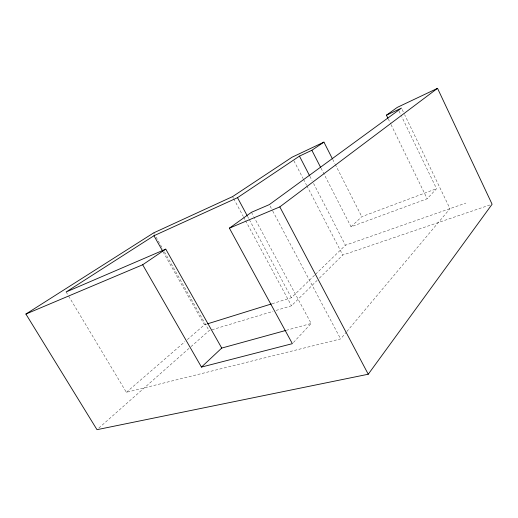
<?xml version="1.0" encoding="UTF-8"?>
<svg xmlns="http://www.w3.org/2000/svg" width="518" height="518" viewBox="0 0 518 518"><rect width="100%" height="100%" fill="white"/><g stroke="black" fill="none" stroke-linecap="round" stroke-linejoin="round"><path stroke-width="0.39" stroke-dasharray="2.59 1.94" d="M68.648 296.128L126.366 392.327L340.643 338.914L346.341 332.122M346.859 331.507L449.987 208.637L404.623 114.666M293.441 342.508L311.15 323.472L254.137 217.288M321.011 168.156L351.023 226.774L427.182 198.757L436.557 188.681L401.806 116.841M276.081 310.424L291.485 305.782L317.12 280.419M319.399 278.166L342.754 255.063L489.814 205.011M272.151 303.723L291.388 297.74L314.963 274.838M315.54 274.275L345.448 245.234L465.818 203.095M351.023 226.774L361.784 216.679L436.557 188.681M98.808 428.075L190.352 347.196M190.928 346.684L209.078 330.652L272.999 311.357M126.366 392.327L184.913 341.679M187.354 339.568L204.435 324.792L206.74 324.074M286.266 330.316L311.15 323.472M66.155 291.971L68.227 295.435M153.684 232.867L154.481 234.272M156.073 237.089L162.853 249.048M164.446 251.858L209.078 330.652M163.092 251.871L204.435 324.792M247.442 216.136L248.97 218.978M249.352 219.684L291.388 297.74M232.569 196.613L233.333 198.031M233.715 198.744L243.279 216.466M243.661 217.171L245.189 220.008M245.577 220.713L291.485 305.782M251.457 212.296L253.755 216.576M270.092 206.041L272.364 210.327M272.746 211.04L340.643 338.914M293.9 160.787L303.153 178.639M303.522 179.357L306.488 185.068M306.857 185.781L342.754 255.063M309.842 176.243L312.069 180.555M313.552 183.43L345.448 245.234M332.666 159.324L334.848 163.63M335.211 164.342L361.784 216.679M388.209 118.816L390.689 123.899M391.038 124.631L427.182 198.757M398.996 111.033L401.45 116.116M402.162 109.563L404.273 113.934"/><path stroke-width="0.78" d="M332.303 158.612L323.931 142.12L292.048 157.213L232.569 196.613L153.684 232.867L25.9 314.05L96.996 429.675L368.246 374.236L492.1 204.234L437.535 88.325L397.241 107.407L386.434 115.184L387.852 118.085M25.9 314.05L142.683 264.763L201.463 367.087L221.736 348.07L285.489 330.529M201.463 367.087L292.366 343.661L229.396 228.166L279.817 206.889L437.535 88.325M229.396 228.166L251.457 212.296L269.334 204.61L401.456 108.107L386.434 115.184M142.683 264.763L165.766 249.139L221.736 348.07M165.766 249.139L66.155 291.971L153.95 235.742L237.509 197.688L299.462 156.125L311.862 150.285L323.931 142.12M207.511 323.834L271.38 303.962M153.95 235.742L162.697 251.172M237.509 197.688L247.06 215.43M279.817 206.889L368.246 374.236M299.462 156.125L309.473 175.524M311.862 150.285L320.648 167.444"/></g></svg>
